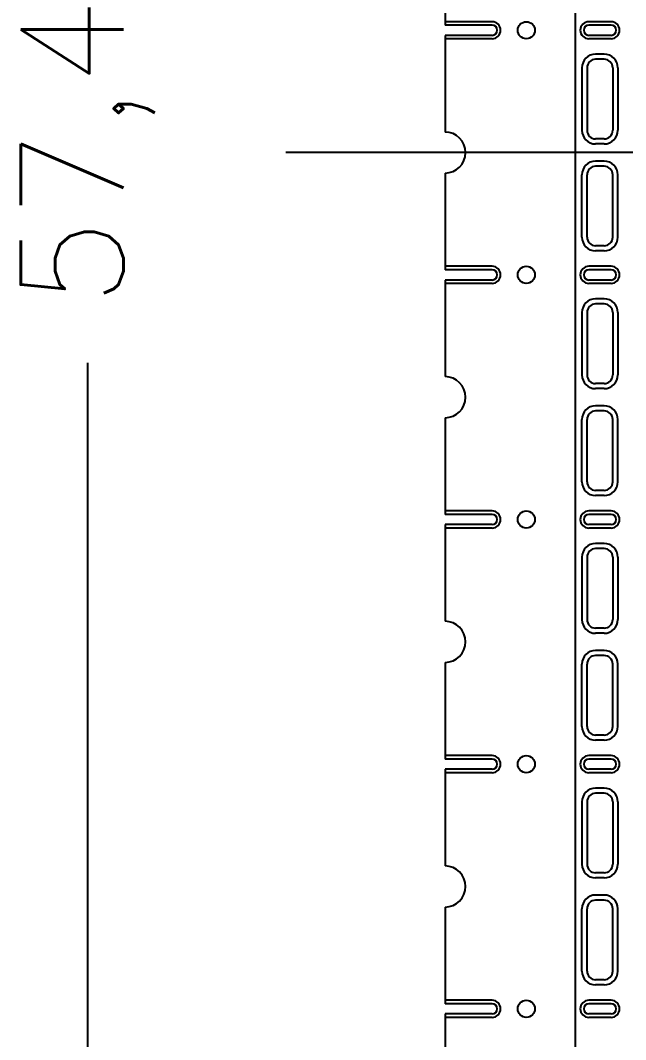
# Model space of a CAD drawing. Header units: millimetres. Extents: x -992 to 1678, y 98 to 1000.
# Drawn here: x -920.19 to -902.51, y 545.45 to 575.23 of the extents above; entities that cross this region are included whole.
import ezdxf

# ---------------------------------------------------------------- set-up
doc = ezdxf.new("R2010")
doc.units = ezdxf.units.MM
doc.header["$PDMODE"] = 3
doc.header["$PDSIZE"] = -1
doc.linetypes.add('CENTER', pattern=[10.16, 6.35, -1.27, 1.27, -1.27])
doc.linetypes.add('HIDDEN', pattern=[1.905, 1.27, -0.635])
doc.layers.get('DEFPOINTS').update_dxf_attribs({"color": 10})
for name, color, linetype in [('1', 3, 'Continuous'), ('CEN', 8, 'CENTER'), ('DIM', 7, 'Continuous'), ('HID', 1, 'HIDDEN'), ('PPA', 2, 'Continuous')]:
    doc.layers.add(name, color=color, linetype=linetype)
doc.styles.add('SIMPLEX', font='simplex')
doc.styles.get("Standard").update_dxf_attribs({"font": 'txt.shx', "bigfont": 'chineset.shx'})
doc.dimstyles.new('ISO-25', dxfattribs={"dimtxt": 2.5, "dimasz": 2.5, "dimexe": 1.25, "dimexo": 0.625, "dimtad": 1, "dimtxsty": 'Standard', "dimcen": 2.5, "dimadec": 0, "dimazin": 0, "dimtfac": 1, "dimtmove": 0, "dimatfit": 3, "dimfxl": 0, "dimarcsym": 0})

# ---------------------------------------------------------------- blocks, each defined once
blk = doc.blocks.new('_OPEN30')
at = {"color": 0, "linetype": 'ByBlock'}
for p, q in [((-1, 0.268), (0, 0)), ((0, 0), (-1, -0.268)), ((0, 0), (-1, 0))]:
    blk.add_line(p, q, dxfattribs=at)
blk = doc.blocks.new('*D44')
at = {"layer": 'DEFPOINTS', "color": 0}
for p in [(-906.061, 600.071), (-918.222, 542.671), (-909.211, 542.671)]:
    blk.add_point(p, dxfattribs=at)
at = {"layer": 'DIM', "color": 0, "lineweight": -2}
for p, q in [((-907.061, 600.071), (-919.222, 600.071)), ((-918.222, 598.071), (-918.222, 577.513)), ((-918.222, 544.671), (-918.222, 565.228)), ((-910.211, 542.671), (-919.222, 542.671))]:
    blk.add_line(p, q, dxfattribs=at)
at = {"layer": 'DIM', "color": 0, "lineweight": -2, "xscale": 2, "yscale": 2, "zscale": 2}
for p, rotation in [((-918.222, 600.071), 90), ((-918.222, 542.671), 270)]:
    blk.add_blockref('_OPEN30', p, dxfattribs=dict(at, rotation=rotation))
at = {"layer": 'DIM', "color": 0, "insert": (-918.222, 571.371), "char_height": 3, "attachment_point": 5, "rotation": 90, "style": 'SIMPLEX'}
blk.add_mtext('57,4', dxfattribs=at)
blk = doc.blocks.new('*D46')
at = {"layer": 'DEFPOINTS', "color": 0}
for p in [(-918.222, 542.671), (-909.211, 542.671), (-906.786, 541.371)]:
    blk.add_point(p, dxfattribs=at)
at = {"layer": 'DIM', "color": 0, "lineweight": -2}
for p, q in [((-918.222, 544.671), (-918.222, 546.671)), ((-910.211, 542.671), (-919.222, 542.671)), ((-918.222, 542.671), (-918.222, 541.371)), ((-907.786, 541.371), (-919.222, 541.371)), ((-918.222, 539.371), (-918.222, 537.371))]:
    blk.add_line(p, q, dxfattribs=at)
at = {"layer": 'DIM', "color": 0, "lineweight": -2, "xscale": 2, "yscale": 2, "zscale": 2}
for p, rotation in [((-918.222, 542.671), 270), ((-918.222, 541.371), 90)]:
    blk.add_blockref('_OPEN30', p, dxfattribs=dict(at, rotation=rotation))
at = {"layer": 'DIM', "color": 0, "insert": (-918.222, 533.013), "char_height": 3, "attachment_point": 5, "rotation": 90, "style": 'SIMPLEX'}
blk.add_mtext('1,3', dxfattribs=at)

msp = doc.modelspace()

# ---------------------------------------------------------------- linework, layer by layer
at = {"layer": '1', "linetype": 'ByBlock'}
for p, q in [((-907.78553085, 577.92062093), (-907.78553085, 575.09562093)), ((-907.78553085, 574.79562093), (-907.78553085, 571.97062093)), ((-907.78553085, 570.77062093), (-907.78553085, 567.94562093)), ((-907.78553085, 567.64562093), (-907.78553085, 564.82062093)), ((-907.78553085, 563.62062093), (-907.78553085, 560.79562093)), ((-907.78553085, 560.49562093), (-907.78553085, 557.67062093)), ((-907.78553085, 556.47062093), (-907.78553085, 553.64562093)), ((-907.78553085, 553.34562093), (-907.78553085, 550.52062093)), ((-907.78553085, 549.32062093), (-907.78553085, 546.49562093)), ((-907.78553085, 546.19562093), (-907.78553085, 543.37062093))]:
    msp.add_line(p, q, dxfattribs=at)
at = {"layer": '1'}
for p, q in [((-906.41053085, 575.09562093), (-907.78553085, 575.09562093)), ((-902.93553085, 575.09562093), (-903.58553085, 575.09562093)), ((-902.93553085, 575.09562093), (-903.58553085, 575.09562093)), ((-906.41053085, 574.79562093), (-907.78553085, 574.79562093)), ((-902.93553085, 574.79562093), (-903.58553085, 574.79562093)), ((-902.93553085, 574.79562093), (-903.58553085, 574.79562093)), ((-903.13553085, 574.09562093), (-903.38553085, 574.09562093)), ((-903.63553085, 573.84562093), (-903.63553085, 572.02062093)), ((-902.88553085, 573.84562093), (-902.88553085, 572.02062093)), ((-903.13553085, 571.77062093), (-903.38553085, 571.77062093)), ((-903.13553085, 570.97062093), (-903.38553085, 570.97062093)), ((-903.63553085, 568.89562093), (-903.63553085, 570.72062093)), ((-902.88553085, 568.89562093), (-902.88553085, 570.72062093)), ((-903.13553085, 568.64562093), (-903.38553085, 568.64562093)), ((-906.41053085, 567.94562093), (-907.78553085, 567.94562093)), ((-902.93553085, 567.94562093), (-903.58553085, 567.94562093)), ((-902.93553085, 567.94562093), (-903.58553085, 567.94562093)), ((-906.41053085, 567.64562093), (-907.78553085, 567.64562093)), ((-902.93553085, 567.64562093), (-903.58553085, 567.64562093)), ((-902.93553085, 567.64562093), (-903.58553085, 567.64562093)), ((-903.13553085, 566.94562093), (-903.38553085, 566.94562093)), ((-903.63553085, 566.69562093), (-903.63553085, 564.87062093)), ((-902.88553085, 566.69562093), (-902.88553085, 564.87062093)), ((-903.13553085, 564.62062093), (-903.38553085, 564.62062093)), ((-903.13553085, 563.82062093), (-903.38553085, 563.82062093)), ((-903.63553085, 561.74562093), (-903.63553085, 563.57062093)), ((-902.88553085, 561.74562093), (-902.88553085, 563.57062093)), ((-903.13553085, 561.49562093), (-903.38553085, 561.49562093)), ((-906.41053085, 560.79562093), (-907.78553085, 560.79562093)), ((-902.93553085, 560.79562093), (-903.58553085, 560.79562093)), ((-902.93553085, 560.79562093), (-903.58553085, 560.79562093)), ((-906.41053085, 560.49562093), (-907.78553085, 560.49562093)), ((-902.93553085, 560.49562093), (-903.58553085, 560.49562093)), ((-902.93553085, 560.49562093), (-903.58553085, 560.49562093)), ((-903.13553085, 559.79562093), (-903.38553085, 559.79562093)), ((-903.63553085, 559.54562093), (-903.63553085, 557.72062093)), ((-902.88553085, 559.54562093), (-902.88553085, 557.72062093)), ((-903.13553085, 557.47062093), (-903.38553085, 557.47062093)), ((-903.13553085, 556.67062093), (-903.38553085, 556.67062093)), ((-903.63553085, 554.59562093), (-903.63553085, 556.42062093)), ((-902.88553085, 554.59562093), (-902.88553085, 556.42062093)), ((-903.13553085, 554.34562093), (-903.38553085, 554.34562093)), ((-906.41053085, 553.64562093), (-907.78553085, 553.64562093)), ((-902.93553085, 553.64562093), (-903.58553085, 553.64562093)), ((-902.93553085, 553.64562093), (-903.58553085, 553.64562093)), ((-906.41053085, 553.34562093), (-907.78553085, 553.34562093)), ((-902.93553085, 553.34562093), (-903.58553085, 553.34562093)), ((-902.93553085, 553.34562093), (-903.58553085, 553.34562093)), ((-903.13553085, 552.64562093), (-903.38553085, 552.64562093)), ((-903.63553085, 552.39562093), (-903.63553085, 550.57062093)), ((-902.88553085, 552.39562093), (-902.88553085, 550.57062093)), ((-903.13553085, 550.32062093), (-903.38553085, 550.32062093)), ((-903.13553085, 549.52062093), (-903.38553085, 549.52062093)), ((-903.63553085, 547.44562093), (-903.63553085, 549.27062093)), ((-902.88553085, 547.44562093), (-902.88553085, 549.27062093)), ((-903.13553085, 547.19562093), (-903.38553085, 547.19562093)), ((-906.41053085, 546.49562093), (-907.78553085, 546.49562093)), ((-902.93553085, 546.49562093), (-903.58553085, 546.49562093)), ((-902.93553085, 546.49562093), (-903.58553085, 546.49562093)), ((-906.41053085, 546.19562093), (-907.78553085, 546.19562093)), ((-902.93553085, 546.19562093), (-903.58553085, 546.19562093)), ((-902.93553085, 546.19562093), (-903.58553085, 546.19562093))]:
    msp.add_line(p, q, dxfattribs=at)
for centre in [(-905.41053085, 574.94562093), (-905.41053085, 567.79562093), (-905.41053085, 560.64562093), (-905.41053085, 553.49562093), (-905.41053085, 546.34562093)]:
    msp.add_circle(centre, 0.25, dxfattribs=at)
for centre, radius, start, end in [((-906.41053085, 574.94562093), 0.15, 270, 90), ((-906.41053085, 574.94562093), 0.15, 270, 90), ((-903.58553085, 574.94562093), 0.15, 90, 270), ((-903.58553085, 574.94562093), 0.15, 90, 270), ((-902.93553085, 574.94562093), 0.15, 270, 90), ((-902.93553085, 574.94562093), 0.15, 270, 90), ((-903.38553085, 573.84562093), 0.25, 90, 180), ((-903.13553085, 573.84562093), 0.25, 360, 90), ((-907.78553085, 571.37062093), 0.6, 270, 90), ((-903.38553085, 572.02062093), 0.25, 180, 270), ((-903.13553085, 572.02062093), 0.25, 270, 360), ((-903.38553085, 570.72062093), 0.25, 90, 180), ((-903.13553085, 570.72062093), 0.25, 0, 90), ((-903.38553085, 568.89562093), 0.25, 180, 270), ((-903.13553085, 568.89562093), 0.25, 270, 0), ((-906.41053085, 567.79562093), 0.15, 270, 90), ((-906.41053085, 567.79562093), 0.15, 270, 90), ((-903.58553085, 567.79562093), 0.15, 90, 270), ((-903.58553085, 567.79562093), 0.15, 90, 270), ((-902.93553085, 567.79562093), 0.15, 270, 90), ((-902.93553085, 567.79562093), 0.15, 270, 90), ((-903.38553085, 566.69562093), 0.25, 90, 180), ((-903.13553085, 566.69562093), 0.25, 360, 90), ((-907.78553085, 564.22062093), 0.6, 270, 90), ((-903.38553085, 564.87062093), 0.25, 180, 270), ((-903.13553085, 564.87062093), 0.25, 270, 360), ((-903.38553085, 563.57062093), 0.25, 90, 180), ((-903.13553085, 563.57062093), 0.25, 0, 90), ((-903.38553085, 561.74562093), 0.25, 180, 270), ((-903.13553085, 561.74562093), 0.25, 270, 0), ((-906.41053085, 560.64562093), 0.15, 270, 90), ((-906.41053085, 560.64562093), 0.15, 270, 90), ((-903.58553085, 560.64562093), 0.15, 90, 270), ((-903.58553085, 560.64562093), 0.15, 90, 270), ((-902.93553085, 560.64562093), 0.15, 270, 90), ((-902.93553085, 560.64562093), 0.15, 270, 90), ((-903.38553085, 559.54562093), 0.25, 90, 180), ((-903.13553085, 559.54562093), 0.25, 360, 90), ((-907.78553085, 557.07062093), 0.6, 270, 90), ((-903.38553085, 557.72062093), 0.25, 180, 270), ((-903.13553085, 557.72062093), 0.25, 270, 360), ((-903.38553085, 556.42062093), 0.25, 90, 180), ((-903.13553085, 556.42062093), 0.25, 0, 90), ((-903.38553085, 554.59562093), 0.25, 180, 270), ((-903.13553085, 554.59562093), 0.25, 270, 0), ((-906.41053085, 553.49562093), 0.15, 270, 90), ((-906.41053085, 553.49562093), 0.15, 270, 90), ((-903.58553085, 553.49562093), 0.15, 90, 270), ((-903.58553085, 553.49562093), 0.15, 90, 270), ((-902.93553085, 553.49562093), 0.15, 270, 90), ((-902.93553085, 553.49562093), 0.15, 270, 90), ((-903.38553085, 552.39562093), 0.25, 90, 180), ((-903.13553085, 552.39562093), 0.25, 360, 90), ((-907.78553085, 549.92062093), 0.6, 270, 90), ((-903.38553085, 550.57062093), 0.25, 180, 270), ((-903.13553085, 550.57062093), 0.25, 270, 360), ((-903.38553085, 549.27062093), 0.25, 90, 180), ((-903.13553085, 549.27062093), 0.25, 0, 90), ((-903.38553085, 547.44562093), 0.25, 180, 270), ((-903.13553085, 547.44562093), 0.25, 270, 0), ((-906.41053085, 546.34562093), 0.15, 270, 90), ((-906.41053085, 546.34562093), 0.15, 270, 90), ((-903.58553085, 546.34562093), 0.15, 90, 270), ((-903.58553085, 546.34562093), 0.15, 90, 270), ((-902.93553085, 546.34562093), 0.15, 270, 90), ((-902.93553085, 546.34562093), 0.15, 270, 90)]:
    msp.add_arc(centre, radius, start, end, dxfattribs=at)
at = {"layer": 'CEN', "linetype": 'ByBlock'}
msp.add_line((-650.66508095, 571.37062093), (-912.43297569, 571.37062093), dxfattribs=at)
at = {"layer": 'HID', "linetype": 'ByBlock'}
for p, q in [((-906.41053085, 575.19562093), (-907.78553085, 575.19562093)), ((-902.93553085, 575.19562093), (-903.58553085, 575.19562093)), ((-906.41053085, 574.69562093), (-907.78553085, 574.69562093)), ((-902.93553085, 574.69562093), (-903.58553085, 574.69562093)), ((-903.13553085, 574.24562093), (-903.38553085, 574.24562093)), ((-903.78553085, 573.84562093), (-903.78553085, 572.02062093)), ((-902.73553085, 573.84562093), (-902.73553085, 572.02062093)), ((-903.13553085, 571.62062093), (-903.38553085, 571.62062093)), ((-903.13553085, 571.12062093), (-903.38553085, 571.12062093)), ((-903.78553085, 568.89562093), (-903.78553085, 570.72062093)), ((-902.73553085, 568.89562093), (-902.73553085, 570.72062093)), ((-903.13553085, 568.49562093), (-903.38553085, 568.49562093)), ((-906.41053085, 568.04562093), (-907.78553085, 568.04562093)), ((-902.93553085, 568.04562093), (-903.58553085, 568.04562093)), ((-906.41053085, 567.54562093), (-907.78553085, 567.54562093)), ((-902.93553085, 567.54562093), (-903.58553085, 567.54562093)), ((-903.13553085, 567.09562093), (-903.38553085, 567.09562093)), ((-903.78553085, 566.69562093), (-903.78553085, 564.87062093)), ((-902.73553085, 566.69562093), (-902.73553085, 564.87062093)), ((-903.13553085, 564.47062093), (-903.38553085, 564.47062093)), ((-903.13553085, 563.97062093), (-903.38553085, 563.97062093)), ((-903.78553085, 561.74562093), (-903.78553085, 563.57062093)), ((-902.73553085, 561.74562093), (-902.73553085, 563.57062093)), ((-903.13553085, 561.34562093), (-903.38553085, 561.34562093)), ((-906.41053085, 560.89562093), (-907.78553085, 560.89562093)), ((-902.93553085, 560.89562093), (-903.58553085, 560.89562093)), ((-906.41053085, 560.39562093), (-907.78553085, 560.39562093)), ((-902.93553085, 560.39562093), (-903.58553085, 560.39562093)), ((-903.13553085, 559.94562093), (-903.38553085, 559.94562093)), ((-903.78553085, 559.54562093), (-903.78553085, 557.72062093)), ((-902.73553085, 559.54562093), (-902.73553085, 557.72062093)), ((-903.13553085, 557.32062093), (-903.38553085, 557.32062093)), ((-903.13553085, 556.82062093), (-903.38553085, 556.82062093)), ((-903.78553085, 554.59562093), (-903.78553085, 556.42062093)), ((-902.73553085, 554.59562093), (-902.73553085, 556.42062093)), ((-903.13553085, 554.19562093), (-903.38553085, 554.19562093)), ((-906.41053085, 553.74562093), (-907.78553085, 553.74562093)), ((-902.93553085, 553.74562093), (-903.58553085, 553.74562093)), ((-906.41053085, 553.24562093), (-907.78553085, 553.24562093)), ((-902.93553085, 553.24562093), (-903.58553085, 553.24562093)), ((-903.13553085, 552.79562093), (-903.38553085, 552.79562093)), ((-903.78553085, 552.39562093), (-903.78553085, 550.57062093)), ((-902.73553085, 552.39562093), (-902.73553085, 550.57062093)), ((-903.13553085, 550.17062093), (-903.38553085, 550.17062093)), ((-903.13553085, 549.67062093), (-903.38553085, 549.67062093)), ((-903.78553085, 547.44562093), (-903.78553085, 549.27062093)), ((-902.73553085, 547.44562093), (-902.73553085, 549.27062093)), ((-903.13553085, 547.04562093), (-903.38553085, 547.04562093)), ((-906.41053085, 546.59562093), (-907.78553085, 546.59562093)), ((-902.93553085, 546.59562093), (-903.58553085, 546.59562093)), ((-906.41053085, 546.09562093), (-907.78553085, 546.09562093)), ((-902.93553085, 546.09562093), (-903.58553085, 546.09562093))]:
    msp.add_line(p, q, dxfattribs=at)
for centre, radius, start, end in [((-906.41053085, 574.94562093), 0.25, 270, 90), ((-903.58553085, 574.94562093), 0.25, 90, 270), ((-902.93553085, 574.94562093), 0.25, 270, 90), ((-903.38553085, 573.84562093), 0.4, 90, 180), ((-903.13553085, 573.84562093), 0.4, 360, 90), ((-903.38553085, 572.02062093), 0.4, 180, 270), ((-903.13553085, 572.02062093), 0.4, 270, 360), ((-903.38553085, 570.72062093), 0.4, 90, 180), ((-903.13553085, 570.72062093), 0.4, 0, 90), ((-903.38553085, 568.89562093), 0.4, 180, 270), ((-903.13553085, 568.89562093), 0.4, 270, 0), ((-906.41053085, 567.79562093), 0.25, 270, 90), ((-903.58553085, 567.79562093), 0.25, 90, 270), ((-902.93553085, 567.79562093), 0.25, 270, 90), ((-903.38553085, 566.69562093), 0.4, 90, 180), ((-903.13553085, 566.69562093), 0.4, 360, 90), ((-903.38553085, 564.87062093), 0.4, 180, 270), ((-903.13553085, 564.87062093), 0.4, 270, 360), ((-903.38553085, 563.57062093), 0.4, 90, 180), ((-903.13553085, 563.57062093), 0.4, 0, 90), ((-903.38553085, 561.74562093), 0.4, 180, 270), ((-903.13553085, 561.74562093), 0.4, 270, 0), ((-906.41053085, 560.64562093), 0.25, 270, 90), ((-903.58553085, 560.64562093), 0.25, 90, 270), ((-902.93553085, 560.64562093), 0.25, 270, 90), ((-903.38553085, 559.54562093), 0.4, 90, 180), ((-903.13553085, 559.54562093), 0.4, 360, 90), ((-903.38553085, 557.72062093), 0.4, 180, 270), ((-903.13553085, 557.72062093), 0.4, 270, 360), ((-903.38553085, 556.42062093), 0.4, 90, 180), ((-903.13553085, 556.42062093), 0.4, 0, 90), ((-903.38553085, 554.59562093), 0.4, 180, 270), ((-903.13553085, 554.59562093), 0.4, 270, 0), ((-906.41053085, 553.49562093), 0.25, 270, 90), ((-903.58553085, 553.49562093), 0.25, 90, 270), ((-902.93553085, 553.49562093), 0.25, 270, 90), ((-903.38553085, 552.39562093), 0.4, 90, 180), ((-903.13553085, 552.39562093), 0.4, 360, 90), ((-903.38553085, 550.57062093), 0.4, 180, 270), ((-903.13553085, 550.57062093), 0.4, 270, 360), ((-903.38553085, 549.27062093), 0.4, 90, 180), ((-903.13553085, 549.27062093), 0.4, 0, 90), ((-903.38553085, 547.44562093), 0.4, 180, 270), ((-903.13553085, 547.44562093), 0.4, 270, 0), ((-906.41053085, 546.34562093), 0.25, 270, 90), ((-903.58553085, 546.34562093), 0.25, 90, 270), ((-902.93553085, 546.34562093), 0.25, 270, 90)]:
    msp.add_arc(centre, radius, start, end, dxfattribs=at)
at = {"layer": 'PPA', "linetype": 'ByBlock'}
msp.add_line((-903.98553085, 598.42062093), (-903.98553085, 544.32062093), dxfattribs=at)

# ---------------------------------------------------------------- dimensions: what is measured, and where the dimension line sits
at = {"layer": 'DIM'}
dim = msp.add_linear_dim(base=(-918.2215750507, 542.670620928), p1=(-906.0605308486, 600.070620928), p2=(-909.2105308486, 542.670620928), angle=90, dimstyle='ISO-25', override={"dimtxt": 3, "dimasz": 2, "dimexe": 1, "dimexo": 1, "dimgap": 1.5, "dimtad": 0, "dimdec": 8, "dimtxsty": 'SIMPLEX', "dimblk1": 'OPEN30', "dimblk2": 'OPEN30', "dimsah": 1, "dimtp": 0.05, "dimtm": 0.05, "dimtfac": 0.5, "dimtdec": 8}, dxfattribs=at)
dim.commit()
dim.dimension.update_dxf_attribs({"geometry": '*D44', "text_midpoint": (-918.2215750507, 571.370620928)})
dim = msp.add_linear_dim(base=(-918.22157505, 542.67062093), p1=(-906.78553085, 541.37062093), p2=(-909.21053085, 542.67062093), angle=90, dimstyle='ISO-25', override={"dimtxt": 3, "dimasz": 2, "dimexe": 1, "dimexo": 1, "dimgap": 1.5, "dimtad": 0, "dimdec": 8, "dimtxsty": 'SIMPLEX', "dimblk1": 'OPEN30', "dimblk2": 'OPEN30', "dimsah": 1, "dimtp": 0.05, "dimtm": 0.05, "dimtfac": 0.5, "dimtdec": 8}, dxfattribs=at)
dim.commit()
dim.dimension.update_dxf_attribs({"geometry": '*D46', "text_midpoint": (-918.22157505, 533.01347807), "dimtype": 160})

doc.saveas('drawing.dxf')
